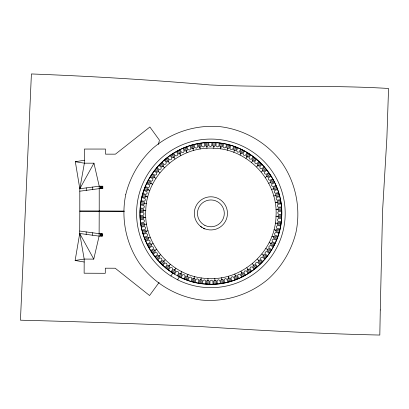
<?xml version="1.0" encoding="UTF-8"?>
<svg xmlns="http://www.w3.org/2000/svg" width="409" height="409" viewBox="0 0 409 409"><rect width="100%" height="100%" fill="white"/><g stroke="black" fill="none" stroke-linecap="round" stroke-linejoin="round"><path stroke-width="0.61" d="M84.177 262.011L75.133 260.477L79.714 233.488L79.806 211.116L79.806 188.743L75.333 161.739L84.382 160.241M86.181 234.362L86.192 231.913M92.644 235.236L92.654 232.787M99.213 211.116L79.806 211.116L124.27 211.197L99.213 211.116L99.111 236.116L93.763 259.112L84.188 259.076L75.133 260.477M101.192 235.799L101.197 234.04M205.645 283.969L205.783 280.835L204.439 279.833L202.93 280.502L202.46 283.657M211.918 142.588L211.78 145.778L210.349 146.601L208.907 145.742L208.718 142.613M212.798 142.583L212.66 145.742L213.856 146.412M207.741 284.173C245.543 286.714 280.865 254.393 281.683 216.514C284.224 178.713 251.903 143.39 214.03 142.572C176.228 140.031 140.906 172.353 140.082 210.231C137.547 248.028 169.868 283.355 207.741 284.173L207.997 278.503C242.767 280.84 275.262 251.106 276.019 216.264C278.355 181.489 248.621 148.994 213.774 148.242C179.004 145.906 146.509 175.635 145.752 210.482C143.416 245.257 173.15 277.747 207.997 278.503M213.774 148.242L214.03 142.572M208.973 284.163L209.111 281.003L207.915 280.329M209.853 284.153L209.991 280.963L211.422 280.139L212.864 280.998L213.053 284.127M216.126 142.772L215.988 145.906L217.332 146.913L218.841 146.243L219.311 143.084M206.514 284.05L206.663 280.819L207.915 280.262M215.257 142.69L215.108 145.921L213.856 146.483M148.508 237.89L148.38 239.26L145.435 240.415M273.263 188.851L273.391 187.48L276.336 186.325M154.444 177.358L154.587 175.988L151.862 174.244M267.328 249.388L267.184 250.753L269.909 252.501M198.293 283.033L198.759 279.93L197.527 278.795L195.957 279.301L195.159 282.394M220.185 143.17L219.715 146.294L220.84 147.092M200.359 283.457L201.202 277.844M220.569 148.902L221.412 143.288M201.586 283.575L202.051 280.446L200.931 279.654M223.478 143.707L223.012 146.811L224.244 147.951L225.814 147.439L226.612 144.351M199.147 283.207L199.633 280.007L200.942 279.582M222.624 143.533L222.133 146.734L220.829 147.158M79.806 191.197L99.213 188.651L102.807 188.651L102.807 186.202L99.213 186.202L79.806 188.743L84.382 163.176L84.382 149.05L105.522 149.05L105.522 154.152L115.43 154.152L149.888 126.995L159.403 140.129L158.457 144.5M146.289 231.238L146.018 232.583L142.966 233.427M275.482 195.507L275.753 194.157L278.8 193.314M158.518 171.652L158.799 170.308L156.274 168.288M263.253 255.088L262.972 256.433L265.497 258.452M191.08 281.336L191.867 278.299L190.763 277.036L189.147 277.379L188.028 280.369M227.476 144.525L226.678 147.588L227.716 148.493M193.094 281.97L194.515 276.479M227.256 150.267L228.677 144.771M194.295 282.215L195.093 279.158L194.055 278.248M230.691 145.405L229.904 148.441L231.008 149.704L232.624 149.362L233.743 146.371M191.913 281.596L192.731 278.468L194.076 278.181M229.858 145.144L229.04 148.278L227.695 148.559M144.771 224.388L144.362 225.696L141.243 226.218M276.995 202.358L277.409 201.044L280.528 200.522M163.165 166.407L163.59 165.103L161.284 162.828M184.086 278.892L185.185 275.957L184.219 274.587L182.578 274.756L181.151 277.614M234.582 146.637L233.473 149.597L234.403 150.609M186.018 279.736L188.007 274.419M233.759 152.322L235.753 147.005M187.189 280.104L188.298 277.144L187.368 276.131M237.685 147.848L236.586 150.788L237.552 152.158L239.193 151.984L240.62 149.127M184.883 279.24L186.029 276.213L187.394 276.07M236.888 147.501L235.742 150.527L234.377 150.676M143.983 217.414L143.441 218.677L140.282 218.871M277.788 209.326L278.33 208.063L281.489 207.874M168.334 161.678L168.891 160.42L166.841 157.92M253.437 265.068L252.88 266.32L254.93 268.825M177.383 275.732L178.784 272.926L177.966 271.464L176.315 271.464L174.597 274.153M241.428 149.479L240.011 152.306L240.835 153.411M177.685 279.843A74.305 74.305 0 0 0 285.165 211.479A74.305 74.305 0 0 0 174.341 148.672A74.305 74.305 0 0 0 170.916 276.009L177.685 279.843L181.754 271.694M240.017 155.047L242.552 149.97M180.343 277.266L181.76 274.434L180.936 273.33M244.388 151.008L242.987 153.815L243.805 155.282L245.456 155.282L247.174 152.588M178.14 276.162L179.592 273.268L180.967 273.268M243.631 150.578L242.179 153.472L240.804 153.472M79.806 188.743L93.958 163.176L84.382 163.176L75.333 161.739M143.927 210.4L143.252 211.601L140.093 211.458M277.844 216.341L278.519 215.144L281.678 215.282M173.968 157.511L174.658 156.325L172.879 153.62M247.798 269.229L247.113 270.421L248.892 273.125M171.049 271.888L172.736 269.245L172.071 267.701L170.435 267.532L168.442 270.027M247.936 153.022L246.233 155.686L246.939 156.872M170.916 276.009L175.819 268.33M245.952 158.411L249.009 153.626M173.835 273.723L175.533 271.055L174.832 269.874M250.722 154.853L249.035 157.496L249.7 159.04L251.336 159.213L253.329 156.713M171.76 272.394L173.503 269.669L174.868 269.812M250.011 154.346L248.268 157.071L246.903 156.928M144.607 203.416L143.81 204.541L140.681 204.071M277.164 223.324L277.962 222.205L281.09 222.675M180.011 153.958L180.819 152.848L179.331 149.975M241.76 272.783L240.952 273.892L242.44 276.77M159.111 282.43L149.546 295.528L115.2 268.227L105.292 268.186L105.271 273.289L84.131 273.202L84.188 259.076L79.714 233.488L99.111 236.116L102.705 236.126L102.715 233.677L99.121 233.662L79.724 231.039M165.149 267.404L167.102 264.95L166.606 263.35L164.996 263.007L162.751 265.283M254.04 157.225L252.072 159.699L252.644 160.947L253.948 161.289L255.968 158.758M166.729 268.805L170.262 264.362M251.509 162.378L255.042 157.94M167.731 269.516L169.699 267.046L169.127 265.794M256.622 159.336L254.669 161.79L255.165 163.395L256.775 163.738L259.02 161.463M165.803 267.982L167.823 265.456L169.168 265.743M146.008 196.545L145.103 197.578L142.041 196.78M275.763 230.201L276.668 229.168L279.73 229.96M186.392 151.059L187.312 150.037L186.131 147.02M235.379 275.686L234.459 276.704L235.64 279.72M159.75 262.327L161.954 260.093L161.621 258.447L160.057 257.936L157.593 259.966M259.674 162.041L257.455 164.295L257.895 165.599M161.177 263.882L165.154 259.838M256.617 166.903L260.594 162.859M162.097 264.7L164.316 262.445L163.876 261.141M262.021 164.413L259.817 166.652L260.144 168.298L261.714 168.805L264.178 166.775M160.338 262.972L162.613 260.671L163.922 261.095M261.433 163.769L259.153 166.074L257.849 165.65M148.124 189.853L147.112 190.788L144.152 189.679M273.647 236.888L274.659 235.957L277.619 237.067M193.038 148.84L194.06 147.92L193.201 144.796M228.733 277.905L227.711 278.82L228.57 281.944M154.914 256.714L157.337 254.72L157.184 253.048L155.676 252.379L153.012 254.142M264.771 167.424L262.333 169.433L262.634 170.778M156.166 258.411L160.548 254.802M261.223 171.938L265.605 168.329M157 259.316L159.438 257.307L159.137 255.968M266.857 170.026L264.434 172.02L264.587 173.692L266.095 174.362L268.759 172.603M155.43 257.414L157.935 255.364L159.193 255.922M266.336 169.326L263.836 171.376L262.578 170.819M150.926 183.421L149.822 184.244L146.995 182.833M270.845 243.319L271.949 242.496L274.776 243.912M199.883 147.327L200.993 146.519L200.466 143.324M221.888 279.413L220.778 280.221L221.305 283.417M150.691 250.625L153.309 248.897L153.329 247.22L151.903 246.397L149.07 247.869M269.28 173.309L266.642 175.052L266.801 176.417M151.759 252.445L156.494 249.316M265.277 177.424L270.012 174.295M152.491 253.432L155.129 251.688L154.97 250.323M271.08 176.115L268.462 177.843L268.442 179.525L269.868 180.349L272.701 178.876M151.131 251.377L153.835 249.597L155.026 250.288M270.64 175.364L267.936 177.143L266.745 176.458M154.382 177.317L153.201 178.022L150.538 176.32M267.389 249.424L268.57 248.723L271.233 250.42M206.847 146.54L208.033 145.849L207.849 142.618M214.924 280.206L213.738 280.891L213.922 284.122M147.128 244.132L149.909 242.685L150.108 241.019L148.774 240.047L145.798 241.218M273.151 179.633L270.344 181.09L270.359 182.465M147.997 246.049L153.032 243.432M268.733 183.309L273.769 180.691M148.62 247.113L151.427 245.651L151.412 244.275M274.644 182.613L271.862 184.06L271.663 185.727L272.997 186.693L275.968 185.528M147.485 244.925L150.364 243.437L151.473 244.245M274.286 181.816L271.407 183.304L270.298 182.496M158.462 171.611L157.214 172.184L154.74 170.216M263.309 255.134L264.557 254.556L267.031 256.53M144.259 237.297L147.179 236.151L147.552 234.51L146.325 233.411L143.247 234.26M144.929 239.296L150.21 237.22M271.561 189.52L276.842 187.445M277.512 189.444L274.592 190.594L274.219 192.23L275.446 193.334L278.524 192.481M144.535 238.125L147.552 236.949L148.569 237.864M277.236 188.615L274.219 189.796L273.197 188.876M163.114 166.361L161.811 166.8L159.556 164.582M142.122 230.201L145.149 229.367L145.686 227.777L144.582 226.55L141.432 227.077M142.577 232.261L148.048 230.748M273.723 195.993L279.194 194.479M279.649 196.54L276.622 197.378L276.085 198.968L277.184 200.19L280.339 199.664M142.312 231.054L145.435 230.195L146.35 231.218M279.459 195.691L276.336 196.545L275.421 195.522M168.288 161.621L166.949 161.923L164.939 159.484M253.483 265.119L254.822 264.817L256.832 267.261M140.742 222.92L143.835 222.409L144.535 220.88L143.569 219.551L140.379 219.74M140.977 225.016L146.575 224.086M275.196 202.659L280.794 201.724M281.029 203.82L277.936 204.336L277.23 205.86L278.202 207.194L281.387 207M140.839 223.789L144.034 223.263L144.842 224.372M280.932 202.956L277.737 203.477L276.929 202.368M173.932 157.455L172.567 157.613L170.824 154.975M247.839 269.286L249.204 269.127L250.947 271.765M140.129 215.538L143.257 215.349L144.116 213.907L143.293 212.481L140.103 212.337M140.144 217.644L145.808 217.307M275.963 209.439L281.627 209.096M281.643 211.202L278.514 211.392L277.655 212.838L278.478 214.265L281.668 214.403M140.134 216.412L143.365 216.223L144.05 217.409M281.637 210.333L278.406 210.523L277.716 209.331M179.98 153.896L178.605 153.917L177.148 151.11M241.791 272.844L243.166 272.829L244.623 275.635M140.287 208.13L143.421 208.268L144.428 206.923L143.758 205.42L140.599 204.945M140.082 210.231L145.752 210.482M276.019 216.264L281.683 216.514M281.484 218.611L278.35 218.472L277.343 219.817L278.013 221.325L281.172 221.801M140.205 208.999L143.436 209.147L143.999 210.405M281.566 217.746L278.335 217.593L277.772 216.341M186.366 150.993L184.996 150.865L183.84 147.925M235.405 275.748L236.775 275.876L237.931 278.82M141.223 200.778L144.326 201.243L145.466 200.011L144.955 198.447L141.862 197.644M140.803 202.844L146.412 203.687M275.359 223.053L280.968 223.897M280.548 225.962L277.445 225.497L276.305 226.729L276.816 228.299L279.909 229.101M141.049 201.632L144.249 202.123L144.674 203.426M280.722 225.108L277.522 224.623L277.097 223.314M193.022 148.774L191.673 148.503L190.829 145.456M228.749 277.972L230.098 278.238L230.942 281.29M142.92 193.564L145.957 194.357L147.22 193.247L146.877 191.637L143.886 190.512M142.286 195.579L147.777 197M273.994 229.74L279.485 231.167M278.851 233.176L275.814 232.389L274.551 233.493L274.894 235.109L277.885 236.228M142.659 194.398L145.788 195.216L146.074 196.56M279.112 232.343L275.983 231.525L275.697 230.18M199.873 147.26L198.559 146.851L198.038 143.728M221.898 279.485L223.212 279.894L223.733 283.013M145.364 186.57L148.298 187.67L149.674 186.703L149.5 185.062L146.642 183.636M144.52 188.503L149.837 190.497M271.934 236.249L277.251 238.237M276.407 240.17L273.468 239.071L272.097 240.042L272.271 241.678L275.129 243.104M145.016 187.368L148.043 188.513L148.186 189.878M276.755 239.372L273.728 238.232L273.585 236.862M206.842 146.468L205.579 145.926L205.39 142.767M214.929 280.272L216.192 280.819L216.381 283.974M148.523 179.868L151.33 181.269L152.792 180.451L152.792 178.799L150.103 177.082M147.485 181.703L152.562 184.239M269.209 242.501L274.286 245.037M273.248 246.872L270.441 245.472L268.979 246.295L268.979 247.941L271.668 249.659M148.094 180.63L150.987 182.082L150.987 183.452M273.677 246.116L270.784 244.664L270.784 243.289M200.568 226.55L204.873 228.994M152.368 173.534L155.011 175.221L156.555 174.556L156.724 172.92L154.229 170.931M151.141 175.251L155.926 178.304M265.845 248.442L270.63 251.494M269.403 253.207L266.76 251.52L265.216 252.184L265.042 253.825L267.542 255.814M156.851 167.634L159.305 169.592L160.911 169.091L161.253 167.48L158.973 165.241M155.456 169.214L159.893 172.751M261.878 253.994L266.315 257.527M264.92 259.107L262.466 257.154L260.86 257.65L260.518 259.265L262.798 261.504M161.928 162.24L164.162 164.438L165.809 164.111L166.32 162.542L164.29 160.077M262.215 262.159L259.96 259.94L258.657 260.385L258.181 261.642L260.487 263.917M160.374 163.661L164.418 167.644M257.353 259.101L261.397 263.079M259.843 264.505L257.609 262.302L255.962 262.634L255.451 264.199L257.481 266.668M167.542 157.399L169.536 159.822L171.207 159.668L171.877 158.16L170.118 155.497M165.844 158.651L169.454 163.038M252.317 263.708L255.927 268.089M254.229 269.342L252.235 266.919L250.564 267.072L249.894 268.58L251.653 271.244M173.631 153.176L175.359 155.793L177.036 155.814L177.864 154.387L176.391 151.555M171.811 154.244L174.94 158.978M246.832 267.762L249.96 272.496M248.14 273.565L246.412 270.947L244.735 270.927L243.907 272.353L245.38 275.191M79.714 233.488L93.763 259.112M180.124 149.612L181.57 152.393L183.237 152.593L184.208 151.258L183.038 148.288M178.206 150.486L180.824 155.522M240.947 271.223L243.565 276.259M241.647 277.128L240.201 274.347L238.529 274.153L237.563 275.482L238.733 278.457M186.959 146.744L188.104 149.663L189.745 150.037L190.845 148.81L189.996 145.732M184.96 147.414L187.036 152.695M234.735 274.045L236.811 279.327M234.812 279.996L233.667 277.077L232.026 276.709L230.927 277.931L231.775 281.009M194.055 144.612L194.888 147.634L196.478 148.17L197.705 147.071L197.179 143.917M191.995 145.067L193.508 150.532M228.263 276.208L229.776 281.678M227.716 282.133L226.883 279.107L225.293 278.57L224.066 279.674L224.592 282.824M93.958 163.176L99.213 186.202L99.213 211.197M201.335 143.227L201.852 146.32L203.375 147.025L204.71 146.054L204.515 142.869M199.239 143.462L200.17 149.06M221.601 277.68L222.532 283.279M220.436 283.514L219.919 280.421L218.396 279.72L217.061 280.686L217.256 283.877M206.611 142.629L206.954 148.293M214.817 278.447L215.16 284.112M101.289 186.519L101.289 188.278M92.746 187.046L92.746 189.5M86.273 187.895L86.273 190.349M172.762 273.115A70.869 70.869 0 0 1 176.034 151.662A70.869 70.869 0 0 1 281.735 211.565A70.869 70.869 0 0 1 179.219 276.77M201.969 227.348A16.575 16.575 0 0 1 202.731 198.938A16.575 16.575 0 0 1 227.455 212.951A16.575 16.575 0 0 1 203.477 228.202M380.273 309.971L379.823 335.048C319.807 333.77 259.894 330.467 200.001 326.535C140.175 323.759 80.322 321.709 20.45 320.191L31.406 73.952C90.956 76.217 150.451 79.821 209.827 84.934C269.367 87.741 329.02 84.806 388.55 88.472L386.904 137.47L382.553 211.248L380.273 309.971M125.727 194.648C120.819 218.621 126.033 244.025 139.99 264.127C154.52 283.815 176.887 296.939 201.167 300.022C225.523 302.394 250.236 294.552 268.774 278.575C282.215 266.075 291.689 249.93 296.044 232.097C300.952 208.12 295.738 182.721 281.781 162.613C267.246 142.925 244.884 129.806 220.604 126.724C196.248 124.346 171.535 132.189 152.997 148.165C139.556 160.671 130.082 176.816 125.727 194.648M204.889 225.374L203.667 224.679A13.415 13.415 0 0 1 204.285 201.688A13.415 13.415 0 0 1 224.296 213.028A13.415 13.415 0 0 1 204.889 225.374M100.675 235.809A1.028 1.028 0 0 0 102.219 234.924A1.028 1.028 0 0 0 100.68 234.03A1.028 1.028 0 0 0 100.675 235.809M100.752 235.681A0.879 0.879 0 0 0 102.071 234.924A0.879 0.879 0 0 0 100.757 234.158A0.879 0.879 0 0 0 100.752 235.681M100.778 188.288A1.028 1.028 0 0 0 102.316 187.399A1.028 1.028 0 0 0 100.778 186.509A1.028 1.028 0 0 0 100.778 188.288M100.849 188.16A0.879 0.879 0 0 0 102.168 187.399A0.879 0.879 0 0 0 100.849 186.637A0.879 0.879 0 0 0 100.849 188.16"/></g></svg>
